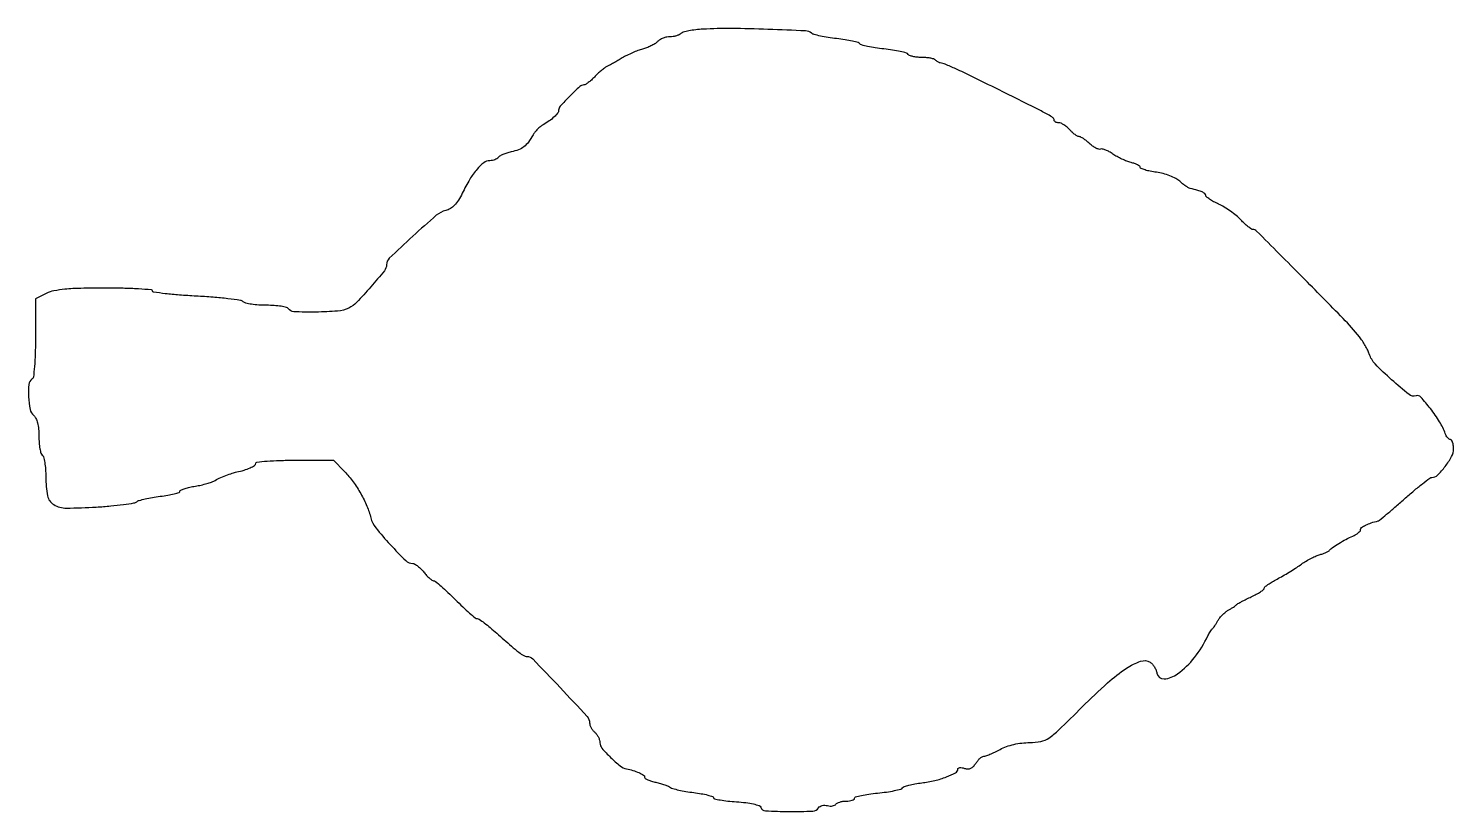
# Model space of a CAD drawing. Extents: x 0 to 414, y 0 to 227.
import ezdxf

# ---------------------------------------------------------------- set-up
doc = ezdxf.new("R2010")
doc.units = 0

msp = doc.modelspace()

# ---------------------------------------------------------------- linework, layer by layer
msp.add_lwpolyline([(196, 227.192716, 0.014882), (193.824405, 227.006086, 0.019024), (191.836562, 226.698774, 0.0172), (190.220773, 226.327563, 0.131076), (189.55, 225.942716, -0.087268), (189.028971, 225.58053, -0.036275), (188.22442, 225.276923, -0.034486), (187.294336, 225.069548, -0.037625), (186.371429, 225, 0.055249), (185.411839, 224.893643, 0.038717), (184.371378, 224.573878, 0.039129), (183.410158, 224.105064, 0.063435), (182.692228, 223.549371, -0.055209), (181.933465, 222.941923, -0.025039), (180.824424, 222.314679, -0.024426), (179.57628, 221.76355, -0.030686), (178.370799, 221.383218, 0.027005), (177.055981, 220.978999, 0.014047), (175.462047, 220.341712, 0.013927), (173.857861, 219.593738, 0.020612), (172.5, 218.842444, -0.004202), (171.243028, 218.092084, -0.003946), (169.947093, 217.346835, -0.003927), (168.787399, 216.704019, -0.013567), (168.022019, 216.314125, 0.046954), (167.309574, 215.889138, 0.015614), (166.350543, 215.140332, 0.015388), (165.333853, 214.239738, 0.016925), (164.407349, 213.305527, -0.02019), (163.520436, 212.422835, -0.02486), (162.622432, 211.677249, -0.024508), (161.823783, 211.137624, -0.137151), (161.331496, 211, 0.188865), (160.156593, 210.539789, 0.010322), (157.248405, 207.734962, 0.010361), (154.459447, 204.813064, 0.187503), (154, 203.630964, -0.16765), (153.717269, 202.811445, -0.038262), (152.712427, 201.712962, -0.034727), (151.27243, 200.538996, -0.025226), (149.524599, 199.433169, 0.041967), (148.722696, 198.887437, 0.025997), (147.875743, 198.124257, 0.025997), (147.112563, 197.277304, 0.041967), (146.566831, 196.475401, -0.029643), (145.220692, 194.388738, -0.069938), (143.932105, 193.064758, -0.074164), (142.37737, 192.192574, -0.036761), (140.204818, 191.544986, 0.021953), (138.944854, 191.20967, 0.026002), (137.790034, 190.780267, 0.026227), (136.86998, 190.323936, 0.12676), (136.452451, 189.923063, -0.114868), (136.100453, 189.568883, -0.049526), (135.500703, 189.27115, -0.045467), (134.770595, 189.068345, -0.045048), (134.013563, 189, 0.163293), (132.267081, 188.413997, 0.055476), (130.297162, 186.548062, 0.041796), (128.193017, 183.58895, 0.020937), (126.020398, 179.542137, -0.026691), (124.904253, 177.519327, -0.052077), (123.773568, 176.06737, -0.064896), (122.562161, 175.096759, -0.076916), (121.208194, 174.536487, 0.118866), (118.475625, 173.129689, 0.007452), (111.651511, 167.059887, 0.005309), (104.805889, 160.650682, 0.204713), (104, 158.764836, -0.172329), (103.385579, 157.035079, -0.00845), (99.417802, 152.319697, -0.011834), (95.349775, 147.86517, -0.088929), (93.050635, 146.190035, -0.09392), (89.803022, 145.308768, -0.016717), (83.486887, 145.02905, -0.011059), (77.049722, 145.101721, -0.251037), (75.5, 146, 0.197646), (74.959622, 146.391486, 0.020182), (73.3771, 146.70625, 0.022773), (71.385089, 146.927149, 0.016227), (69.140983, 147, -0.016274), (66.868635, 147.073979, -0.020895), (64.789367, 147.297047, -0.019267), (63.101417, 147.616749, -0.140841), (62.388776, 148.011224, 0.161691), (61.540491, 148.43658, 0.006003), (57.947272, 148.914311, 0.010351), (53.624103, 149.345763, 0.007033), (48.688776, 149.665546, -0.006231), (43.823612, 149.972953, -0.010309), (39.727328, 150.368152, -0.004206), (36.311556, 150.798084, -0.375597), (36, 151.154322, 0.392298), (35.683757, 151.495356, 0.0036), (31.932631, 151.751582, 0.009525), (27.462852, 151.939203, 0.005725), (22.153638, 152, 0.00534), (15.170849, 151.925421, 0.017732), (10.586489, 151.664655, 0.026746), (7.390815, 151.195523, 0.06597), (5.153638, 150.426758), (2, 148.853516), (2, 137.485775, -0.00772), (1.930207, 132.965748, -0.013091), (1.714416, 129.187977, -0.008028), (1.411493, 126.147266, -0.229368), (1, 125.5, 0.236133), (0.092299, 124.030908, 0.03433), (0.016105, 120.41168, 0.035925), (0.453305, 116.76754, 0.17342), (1.5, 115, -0.112761), (2.13748, 114.167498, -0.046636), (2.607587, 112.820213, -0.037976), (2.90368, 111.059413, -0.022675), (3, 108.936572, 0.019306), (3.073025, 107.04604, 0.026179), (3.29375, 105.351932, 0.025122), (3.610318, 104.012817, 0.185807), (4, 103.5, -0.198142), (4.391569, 102.958421, -0.019975), (4.70625, 101.363877, -0.022629), (4.927157, 99.357331, -0.016102), (5, 97.095971, 0.047515), (5.51803, 91.657, 0.214796), (7.30844, 89.112035, 0.135071), (11.002686, 88.105359, 0.015522), (19.693294, 88.396774, 0.006844), (23.872443, 88.724462, 0.009813), (27.56473, 89.138105, 0.006108), (30.630688, 89.580819, 0.133451), (31.45124, 89.948196, -0.102566), (32.165661, 90.321833, -0.012605), (33.880989, 90.763936, -0.014481), (35.971458, 91.183512, -0.011497), (38.25, 91.518849, 0.012162), (40.454181, 91.84624, 0.019572), (42.310937, 92.243774, 0.014327), (43.759077, 92.658172, 0.326799), (44, 92.987415, -0.292229), (44.210888, 93.317428, -0.024869), (45.187829, 93.711966, -0.026754), (46.493972, 94.088399, -0.017136), (48.043675, 94.390993, 0.013539), (49.716955, 94.705241, 0.012843), (51.400753, 95.114445, 0.012907), (52.870601, 95.552905, 0.043379), (53.793675, 95.945804, -0.017143), (55.428359, 96.745218, -0.011332), (57.355907, 97.555383, -0.011119), (59.199489, 98.234596, -0.032955), (60.5, 98.587346, 0.023538), (62.598163, 99.114272, 0.034493), (64.377428, 99.788208, 0.036937), (65.666677, 100.500706, 0.253235), (66, 101.116631, -0.384862), (66.32011, 101.470908, -0.005813), (69.320501, 101.74051, -0.01217), (72.969617, 101.936475, -0.007328), (77.303833, 102), (88.607666, 102), (91.813567, 98.69235, -0.034966), (94.287745, 95.75415, -0.028254), (96.526047, 92.288662, -0.028664), (98.320193, 88.6644, -0.040655), (99.455046, 85.252352, 0.110019), (100.863889, 82.401511, 0.016364), (105.070884, 77.515561, 0.012804), (109.603504, 72.833674, 0.196468), (111.64326, 72, -0.133755), (112.238865, 71.837767, -0.033682), (113.076598, 71.265625, -0.031951), (113.979513, 70.456907, -0.027502), (114.82134, 69.5, 0.020354), (115.639498, 68.542759, 0.026), (116.471689, 67.734375, 0.025551), (117.21634, 67.147073, 0.155413), (117.67808, 67, -0.174027), (118.226979, 66.802987, -0.006695), (119.902368, 65.384375, -0.011277), (121.85414, 63.607457, -0.007639), (124, 61.5, 0.007982), (126.148742, 59.392604, 0.011719), (128.109445, 57.615625, 0.007185), (129.791599, 56.203139, 0.172714), (130.362135, 56, -0.152693), (130.928566, 55.82289, -0.008886), (132.417028, 54.751563, -0.012816), (134.160338, 53.37817, -0.009034), (136.050919, 51.75, 0.002317), (140.286962, 48.001629, 0.01534), (142.467337, 46.205435, 0.029115), (143.853965, 45.256394, 0.136331), (144.776827, 45, -0.203059), (146.496856, 44.271422, -0.002855), (154.448747, 35.967476, -0.003002), (162.277109, 27.598459, -0.1887), (163, 25.751213, 0.080821), (163.108589, 25.083817, 0.044173), (163.440625, 24.321686, 0.042557), (163.926027, 23.587587, 0.052244), (164.5, 23, -0.062154), (165.074145, 22.388526, -0.044165), (165.559375, 21.581788, -0.044573), (165.890145, 20.713939, -0.068872), (166, 19.920187, 0.179911), (166.57473, 18.374628, 0.021534), (169.115541, 15.674932, 0.02391), (171.902678, 13.206482, 0.125547), (173.749895, 12.365478, -0.031226), (175.566229, 11.921215, -0.031729), (177.30313, 11.256008, -0.028397), (178.680662, 10.52837, -0.262825), (179, 9.962824, 0.254971), (179.192833, 9.60926, 0.035034), (179.954688, 9.190925, 0.033166), (181.004875, 8.788655, 0.022215), (182.25, 8.463983, -0.015214), (183.567561, 8.140048, -0.016063), (184.839062, 7.74167, -0.015879), (185.909519, 7.32955, -0.067155), (186.5, 6.980901, 0.101228), (187.187052, 6.635605, 0.011327), (188.895313, 6.215236, 0.01339), (190.974963, 5.811277, 0.010487), (193.25, 5.481151, -0.012345), (195.454167, 5.152941, -0.019852), (197.310937, 4.752902, -0.014703), (198.75653, 4.335168, -0.325873), (199, 4.001272, 0.350172), (199.256496, 3.679938, 0.011693), (200.964136, 3.333607, 0.017548), (203.122993, 3.025804, 0.010736), (205.686421, 2.807232, -0.014505), (208.402359, 2.55502, -0.025696), (210.617446, 2.167968, -0.025741), (212.260411, 1.702919, -0.234601), (212.769755, 1.190736, 0.309284), (214.111466, 0.172579, 0.010766), (220.998684, -0.018282, 0.011591), (227.861445, 0.098453, 0.249234), (229.553842, 1.087118, -0.127969), (229.950743, 1.466374, -0.070112), (230.582409, 1.710007, -0.062485), (231.340578, 1.788616, -0.058638), (232.111863, 1.680998, 0.048966), (232.874889, 1.559486, 0.056882), (233.608457, 1.598822, 0.065833), (234.205965, 1.782794, 0.147827), (234.558021, 2.09388, -0.139066), (234.939461, 2.442772, -0.042843), (235.670569, 2.733827, -0.039141), (236.583574, 2.933199, -0.034201), (237.559017, 3, 0.033288), (238.494033, 3.062318, 0.051034), (239.282961, 3.251272, 0.066126), (239.827046, 3.527046, 0.247266), (240, 3.855395, -0.33612), (240.276117, 4.219732, -0.013955), (241.961663, 4.642701, -0.0193), (244.117976, 5.033657, -0.011914), (246.678002, 5.334392, 0.011266), (249.278013, 5.636413, 0.01619), (251.562366, 6.029836, 0.011957), (253.409042, 6.456077, 0.186485), (253.928002, 6.826167, -0.16698), (254.408557, 7.197065, -0.017193), (255.800726, 7.615581, -0.019918), (257.543221, 8.001238, -0.014636), (259.5, 8.294396, 0.027996), (263.270125, 8.962606, 0.033699), (266.709132, 10.021767, 0.032854), (269.341086, 11.234649, 0.272388), (269.992198, 12.317388, -0.270356), (270.148718, 12.57991, -0.101771), (270.572813, 12.712136, -0.065209), (271.20678, 12.692575, -0.036579), (271.957805, 12.513392, 0.076083), (272.909173, 12.364291, 0.105347), (273.751932, 12.540693, 0.095697), (274.506549, 13.064824, 0.053718), (275.198352, 13.946004, -0.03307), (275.764745, 14.732096, -0.038236), (276.405165, 15.396639, -0.041725), (277.024271, 15.861494, -0.141086), (277.505356, 16, 0.088388), (278.105114, 16.106858, 0.011363), (279.324889, 16.5875, 0.012987), (280.757361, 17.234184, 0.010495), (282.261185, 18, -0.038374), (284.122814, 18.820872, -0.027601), (286.304831, 19.456355, -0.0269), (288.61703, 19.863794, -0.030168), (290.872417, 20, 0.04991), (294.094363, 20.32242, 0.099332), (296.44902, 21.310991, 0.043493), (299.286317, 23.616842, 0.00354), (306.126041, 30.335162, -0.012564), (313.518744, 37.33907, -0.037909), (319.009597, 41.578511, -0.059976), (323.1094, 43.619466, -0.229356), (325.868467, 43.31803, -0.071282), (326.516667, 42.769775, -0.043705), (327.114605, 41.965104, -0.042941), (327.577118, 41.045209, -0.058154), (327.819551, 40.147872, 0.394728), (329.910367, 38.487335, 0.138729), (333.845736, 39.952503, 0.069168), (338.742418, 44.702784, 0.054292), (342.637837, 51, -0.016115), (342.954133, 51.61093, -0.015656), (343.312011, 52.20625, -0.01577), (343.65915, 52.709208, -0.05446), (343.927058, 53, 0.054027), (344.21378, 53.310673, 0.011092), (344.64508, 53.920993, 0.011553), (345.11636, 54.656408, 0.010634), (345.566831, 55.433169, -0.043355), (346.115689, 56.25127, -0.026961), (346.888148, 57.111852, -0.026961), (347.74873, 57.884311, -0.043355), (348.566831, 58.433169, 0.009895), (349.343596, 58.882108, 0.010813), (350.079007, 59.348799, 0.010322), (350.690074, 59.773833, 0.05167), (351, 60.052103, -0.078548), (351.369799, 60.349989, -0.006463), (352.454687, 60.954565, -0.00853), (353.777277, 61.64047, -0.006468), (355.25, 62.349021, 0.014865), (356.686779, 63.070233, 0.021901), (357.898438, 63.794464, 0.018305), (358.817911, 64.449693, 0.232838), (359, 64.819513, -0.224362), (359.178787, 65.197891, -0.017011), (360.101563, 65.905156, -0.020829), (361.313249, 66.696038, -0.014221), (362.75, 67.496281, 0.010202), (364.40422, 68.400311, 0.00663), (366.279688, 69.508811, 0.006667), (368.082233, 70.639941, 0.012585), (369.5, 71.607619, -0.019486), (370.831559, 72.489775, -0.014836), (372.353125, 73.353856, -0.015067), (373.82993, 74.079427, -0.033706), (375, 74.518715, 0.015594), (375.993786, 74.851307, 0.018292), (376.9125, 75.229722, 0.017467), (377.65867, 75.601485, 0.09811), (378, 75.884781, -0.072334), (378.863232, 76.679234, -0.013611), (380.671258, 77.843983, -0.015109), (382.754738, 79.022722, -0.019136), (384.75, 79.977637, 0.0317), (385.611306, 80.416763, 0.040382), (386.339063, 80.93148, 0.045188), (386.849957, 81.443624, 0.175227), (387, 81.858618, -0.243646), (387.30913, 82.45534, -0.039207), (388.472039, 83.146843, -0.035255), (390.108985, 83.815147, -0.022703), (392.084174, 84.365478, 0.116499), (392.477512, 84.559517, 0.001569), (394.567587, 86.296422, 0.004364), (396.973901, 88.344891, 0.002843), (399.718013, 90.75, -0.006101), (402.486782, 93.144999, -0.009111), (404.969753, 95.164062, -0.004775), (407.100657, 96.800676, -0.162764), (407.696748, 97, 0.194839), (409.377472, 97.680786, 0.037981), (411.589148, 100.176368, 0.039879), (413.441246, 103.068964, 0.123066), (414, 105.304719, 0.031085), (413.935745, 106.337267, 0.048141), (413.74051, 107.208261, 0.061555), (413.456203, 107.812686, 0.257519), (413.116631, 108, -0.157747), (412.732685, 108.124224, -0.057839), (412.306922, 108.514062, -0.050104), (411.907955, 109.080372, -0.041709), (411.60065, 109.75, 0.051251), (409.971434, 113.128865, 0.026737), (407.308999, 116.97775, 0.018832), (404.496723, 120.341908, 0.295602), (403.117255, 120.711862, -0.251673), (401.080848, 121.08304, -0.014101), (396.000477, 125.37607, -0.018955), (391.260285, 129.9514, -0.115684), (389.537059, 132.860078, 0.037475), (389.101744, 133.951821, 0.017306), (388.383225, 135.30236, 0.01703), (387.526193, 136.676657, 0.022654), (386.650664, 137.860078, 0.022606), (381.934911, 143.156524, 0.002265), (370.054702, 155.233123, 0.000397), (356.808955, 168.555198, 0.199453), (355.738257, 169, -0.15267), (355.264309, 169.148169, -0.017046), (354.345985, 169.832033, -0.019467), (353.287378, 170.747679, -0.014619), (352.193629, 171.832451, 0.03106), (350.891429, 173.041725, 0.017954), (349.189691, 174.336494, 0.017897), (347.381996, 175.517519, 0.028534), (345.75, 176.379368, -0.017235), (344.313403, 177.097015, -0.024903), (343.101562, 177.835918, -0.022627), (342.197279, 178.512845, -0.224397), (342, 178.930286, 0.219903), (341.757664, 179.454647, 0.073151), (341.022254, 179.914608, 0.039351), (339.708256, 180.370888, 0.009861), (337.5, 180.901553, -0.081345), (336.985191, 181.106249, -0.018145), (336.189625, 181.624153, -0.018377), (335.304139, 182.297451, -0.016835), (334.443403, 183.05317, 0.06983), (333.328056, 183.840627, 0.027715), (331.612244, 184.606667, 0.02677), (329.64115, 185.240152, 0.030313), (327.693403, 185.628546, -0.014832), (325.894465, 185.929718, -0.023541), (324.378687, 186.304855, -0.019959), (323.224624, 186.699635, -0.309688), (323, 187.027516, 0.235335), (322.833271, 187.362134, 0.039359), (322.210105, 187.759458, 0.035956), (321.340993, 188.1445, 0.024819), (320.310995, 188.458081, -0.031231), (319.096507, 188.844902, -0.017079), (317.659593, 189.460812, -0.016964), (316.237298, 190.188707, -0.025834), (315.060995, 190.923905, 0.026697), (314.003853, 191.582094, 0.032201), (312.94525, 192.079325, 0.033919), (312.022835, 192.371678, 0.146397), (311.454751, 192.342332, -0.163238), (310.908325, 192.332102, -0.0421), (310.081181, 192.671186, -0.038295), (309.151337, 193.240962, -0.030939), (308.246565, 193.984917, 0.01879), (307.35344, 194.756395, 0.022751), (306.458485, 195.408069, 0.02216), (305.669669, 195.88045, 0.124452), (305.196801, 196, -0.133111), (304.741415, 196.12342, -0.027203), (304.0388, 196.5875, -0.026875), (303.258004, 197.234357, -0.022414), (302.5, 198, 0.033439), (301.70814, 198.765355, 0.034148), (300.826608, 199.4125, 0.036283), (299.98636, 199.863329, 0.105367), (299.345012, 200, -0.054766), (298.830484, 200.056527, -0.074411), (298.395097, 200.224094, -0.093961), (298.102981, 200.471799, -0.171685), (298, 200.762872, 0.238917), (297.637525, 201.478149, 0.03273), (296.182714, 202.40506, 0.009704), (293.076105, 204.032016, 0.000401), (281.834364, 209.632888, 0.001509), (274.064549, 213.466997, 0.006545), (269.419412, 215.666889, 0.008697), (266.350343, 217.007432, 0.066495), (264.833333, 217.413633, -0.071008), (264.52475, 217.499239, -0.03024), (264.142187, 217.694942, -0.029163), (263.752791, 217.956582, -0.033879), (263.416667, 218.25, 0.12592), (262.925768, 218.540851, 0.025031), (261.925149, 218.779687, 0.025044), (260.700895, 218.944945, 0.021027), (259.39235, 219, -0.024981), (258.098779, 219.06467, -0.031772), (256.919737, 219.259092, -0.033174), (255.988159, 219.540411, -0.165904), (255.572919, 219.882014, 0.188854), (255.068046, 220.260993, 0.012574), (253.277564, 220.70952, 0.016744), (251.055563, 221.129539, 0.011664), (248.524424, 221.460481, -0.010453), (245.997253, 221.784681, -0.015244), (243.788019, 222.184365, -0.010659), (241.996724, 222.605265, -0.193648), (241.532898, 222.946769, 0.190764), (241.073258, 223.289151, 0.011202), (239.348544, 223.712718, 0.015648), (237.217086, 224.116285, 0.010794), (234.782277, 224.445123, -0.010839), (232.30805, 224.779513, -0.013987), (230.054011, 225.198966, -0.011751), (228.206332, 225.642239, -0.108868), (227.48017, 226.016458, 0.162859), (225.768463, 226.680053, 0.002403), (214.826732, 227.141555, 0.007241), (204.143872, 227.385873, 0.01605)], format="xyb", close=True)

doc.saveas('drawing.dxf')
